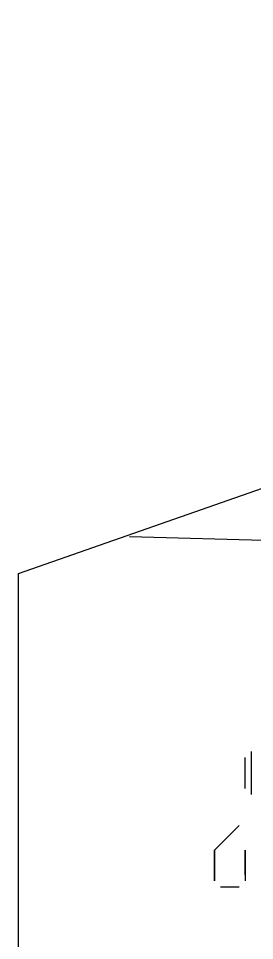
# Model space of a CAD drawing. Extents: x 34 to 168, y 38 to 138.
# Drawn here: x 52 to 58.38, y 110.08 to 135 of the extents above; entities that cross this region are included whole.
import ezdxf

# ---------------------------------------------------------------- set-up
doc = ezdxf.new("R2010")
doc.units = 0
doc.layers.add('STRUCTURE', color=1, linetype='CONTINUOUS')

msp = doc.modelspace()

# ---------------------------------------------------------------- linework, layer by layer
for p, q in [((58.3003, 114.0203), (58.3003, 115.187)), ((58.3003, 114.0203), (58.3003, 115.187)), ((58.3003, 114.187), (58.3003, 115.187)), ((58.3003, 114.0203), (58.3003, 115.187)), ((58.3003, 114.0203), (58.3003, 115.187)), ((58.3003, 114.0203), (58.3003, 115.187)), ((58.1337, 114.187), (58.1337, 115.0203)), ((58.1337, 114.187), (58.1337, 115.0203)), ((58.3003, 114.187), (58.3003, 115.0203)), ((58.3003, 114.187), (58.3003, 115.0203)), ((58.3003, 114.187), (58.3003, 115.0203)), ((58.3003, 114.187), (58.3003, 115.0203)), ((58.1337, 114.187), (58.1337, 114.8536)), ((57.3003, 112.5203), (57.967, 113.187)), ((57.3003, 111.687), (57.3003, 112.5203)), ((57.3003, 112.5203), (57.3003, 111.687)), ((58.1337, 112.5203), (58.1337, 111.687)), ((58.1337, 111.8536), (58.1337, 112.5203)), ((57.967, 111.5203), (57.467, 111.5203))]:
    msp.add_line(p, q)
at = {"layer": 'STRUCTURE', "color": 1}
for p, q in [((52, 120), (95, 135)), ((55, 121), (127, 119)), ((52, 55), (52, 120))]:
    msp.add_line(p, q, dxfattribs=at)

doc.saveas('drawing.dxf')
